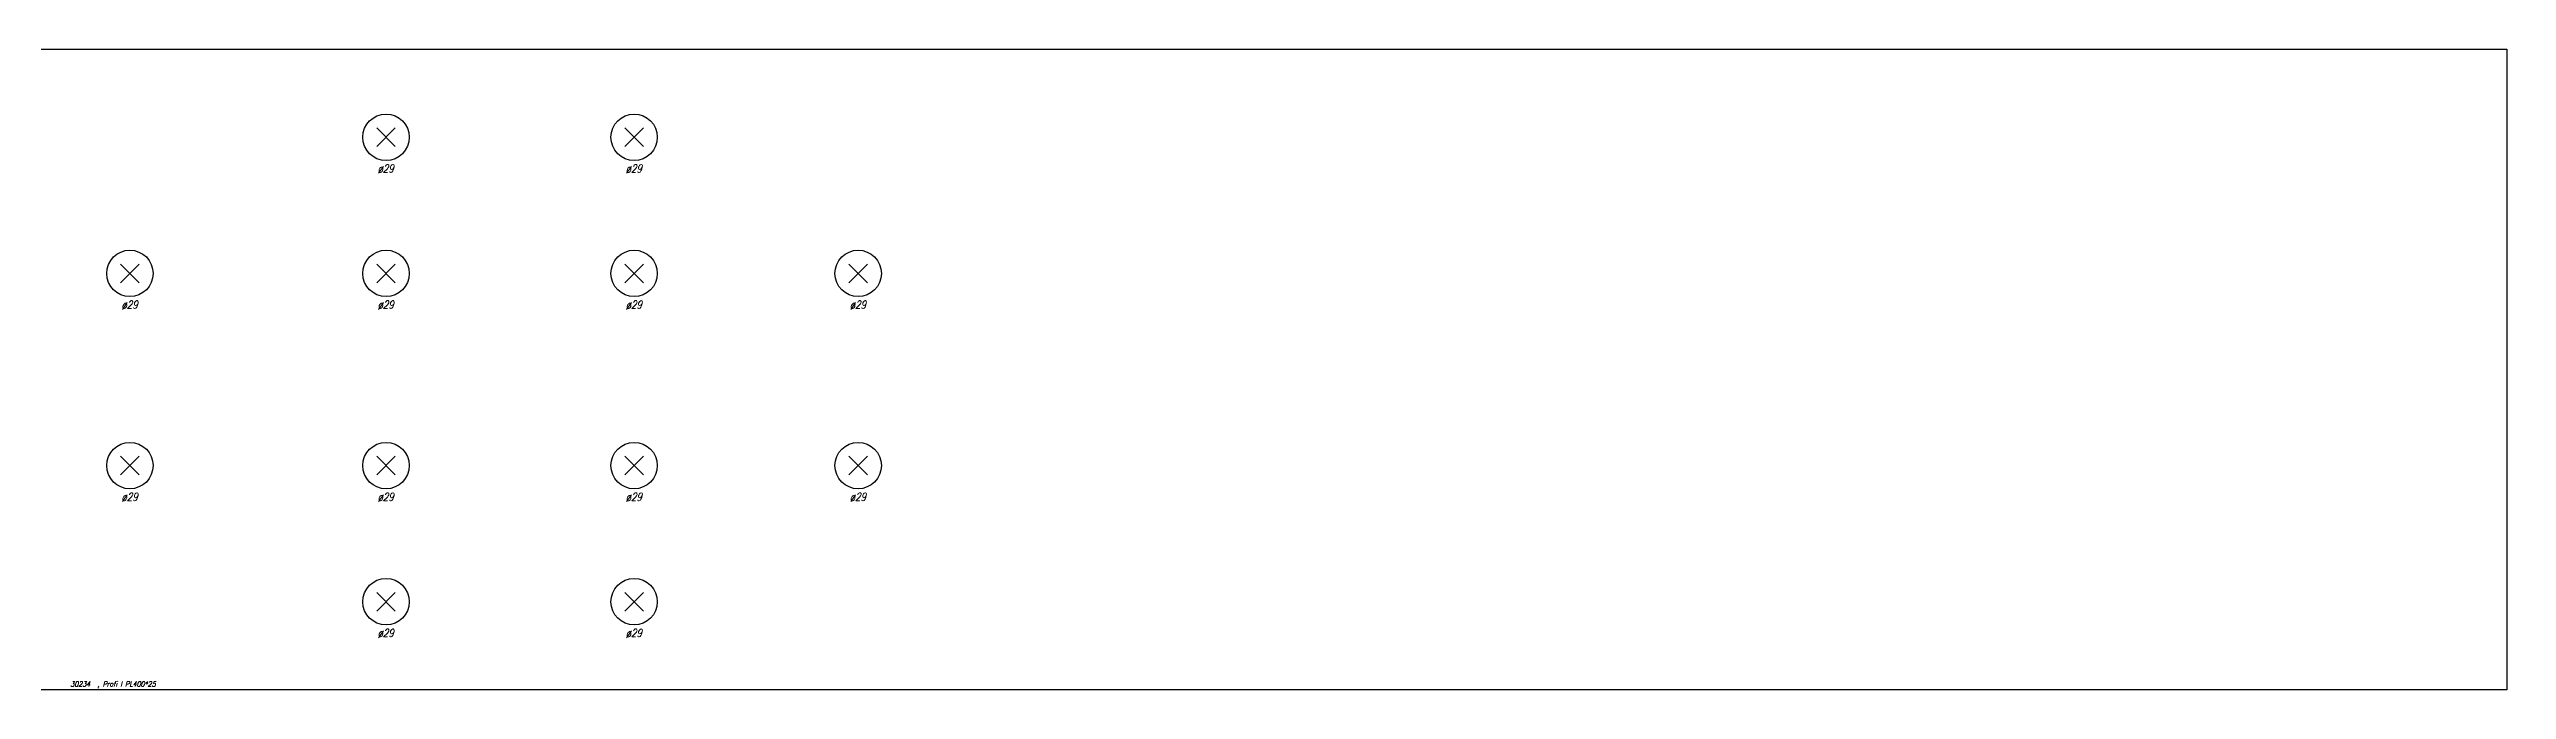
# Model space of a CAD drawing. Extents: x 0 to 3060, y -200 to 200.
# Drawn here: x 1525 to 3060, y -200 to 200 of the extents above; entities that cross this region are included whole.
import ezdxf

# ---------------------------------------------------------------- set-up
doc = ezdxf.new("R2010")
doc.units = 0
doc.header["$LTSCALE"] = 10
for name, color, linetype in [('BEZ_SCHRAUBEN', 7, 'CONTINUOUS'), ('SCHRAUBEN', 7, 'CONTINUOUS'), ('TEILE', 7, 'CONTINUOUS'), ('UNTERSCHRIFT', 7, 'CONTINUOUS')]:
    doc.layers.add(name, color=color, linetype=linetype)
doc.styles.get("Standard").update_dxf_attribs({"font": 'ROMANS'})

msp = doc.modelspace()

# ---------------------------------------------------------------- linework, layer by layer
at = {"layer": 'SCHRAUBEN', "color": 6}
for p, q in [((1740.796997, 150.800003), (1729.196899, 139.200012)), ((1729.196899, 150.800003), (1740.796997, 139.200012)), ((1895.796997, 150.800003), (1884.196899, 139.199997)), ((1884.196899, 150.800003), (1895.796997, 139.199997)), ((1580.796997, 65.800003), (1569.196899, 54.200005)), ((1569.196899, 65.800003), (1580.796997, 54.200005)), ((1740.796997, 65.800003), (1729.196899, 54.200005)), ((1729.196899, 65.800003), (1740.796997, 54.200005)), ((1895.796997, 65.800003), (1884.196899, 54.200001)), ((1884.196899, 65.800003), (1895.796997, 54.200001)), ((2035.796997, 65.800003), (2024.196899, 54.200001)), ((2024.196899, 65.800003), (2035.796997, 54.200001)), ((1580.796997, -54.199997), (1569.196899, -65.799995)), ((1569.196899, -54.199997), (1580.796997, -65.799995)), ((1740.796997, -54.199997), (1729.196899, -65.799995)), ((1729.196899, -54.199997), (1740.796997, -65.799995)), ((1895.796997, -54.199989), (1884.196899, -65.799988)), ((1884.196899, -54.199989), (1895.796997, -65.799988)), ((2035.796997, -54.199989), (2024.196899, -65.799988)), ((2024.196899, -54.199989), (2035.796997, -65.799988)), ((1740.796997, -139.199997), (1729.196899, -150.800003)), ((1729.196899, -139.199997), (1740.796997, -150.800003)), ((1895.796997, -139.199997), (1884.196899, -150.799988)), ((1884.196899, -139.199997), (1895.796997, -150.799988))]:
    msp.add_line(p, q, dxfattribs=at)
at = {"layer": 'SCHRAUBEN', "color": 2}
for centre in [(1734.996948, 145.000015), (1889.996948, 145), (1574.996948, 60.000004), (1734.996948, 60.000004), (1889.996948, 60), (2029.996948, 60), (1574.996948, -59.999996), (1734.996948, -59.999996), (1889.996948, -59.999992), (2029.996948, -59.999992), (1734.996948, -145), (1889.996948, -144.999985)]:
    msp.add_circle(centre, 14.5, dxfattribs=at)
at = {"layer": 'TEILE', "color": 2}
for p, q in [((0, 200), (3060.003418, 200)), ((3060.003418, 200), (3060.003418, -200)), ((3060.003418, -200), (0, -200))]:
    msp.add_line(p, q, dxfattribs=at)

# ---------------------------------------------------------------- texts
at = {"layer": 'BEZ_SCHRAUBEN', "color": 2, "oblique": 15, "width": 0.8}
for height, p in [(5, (1726.996826, 123)), (5, (1881.996826, 123)), (4.999999, (1566.996826, 38.000004)), (4.999999, (1726.996826, 38.000004)), (5.000001, (1881.996826, 38)), (5.000001, (2021.996826, 38)), (5, (1566.996826, -82)), (5, (1726.996826, -82)), (5, (1881.996826, -82)), (5, (2021.996826, -82)), (5, (1726.996826, -167)), (5, (1881.996826, -166.999985))]:
    msp.add_text(' ø29', height=height, dxfattribs=at).set_placement(p)
at = {"layer": 'UNTERSCHRIFT', "color": 2, "oblique": 15, "width": 0.8}
for s, p in [('30234', (1537.801636, -198)), ('  , Profi l PL400*25', (1550.801758, -198))]:
    msp.add_text(s, height=3.25, dxfattribs=at).set_placement(p)

doc.saveas('drawing.dxf')
